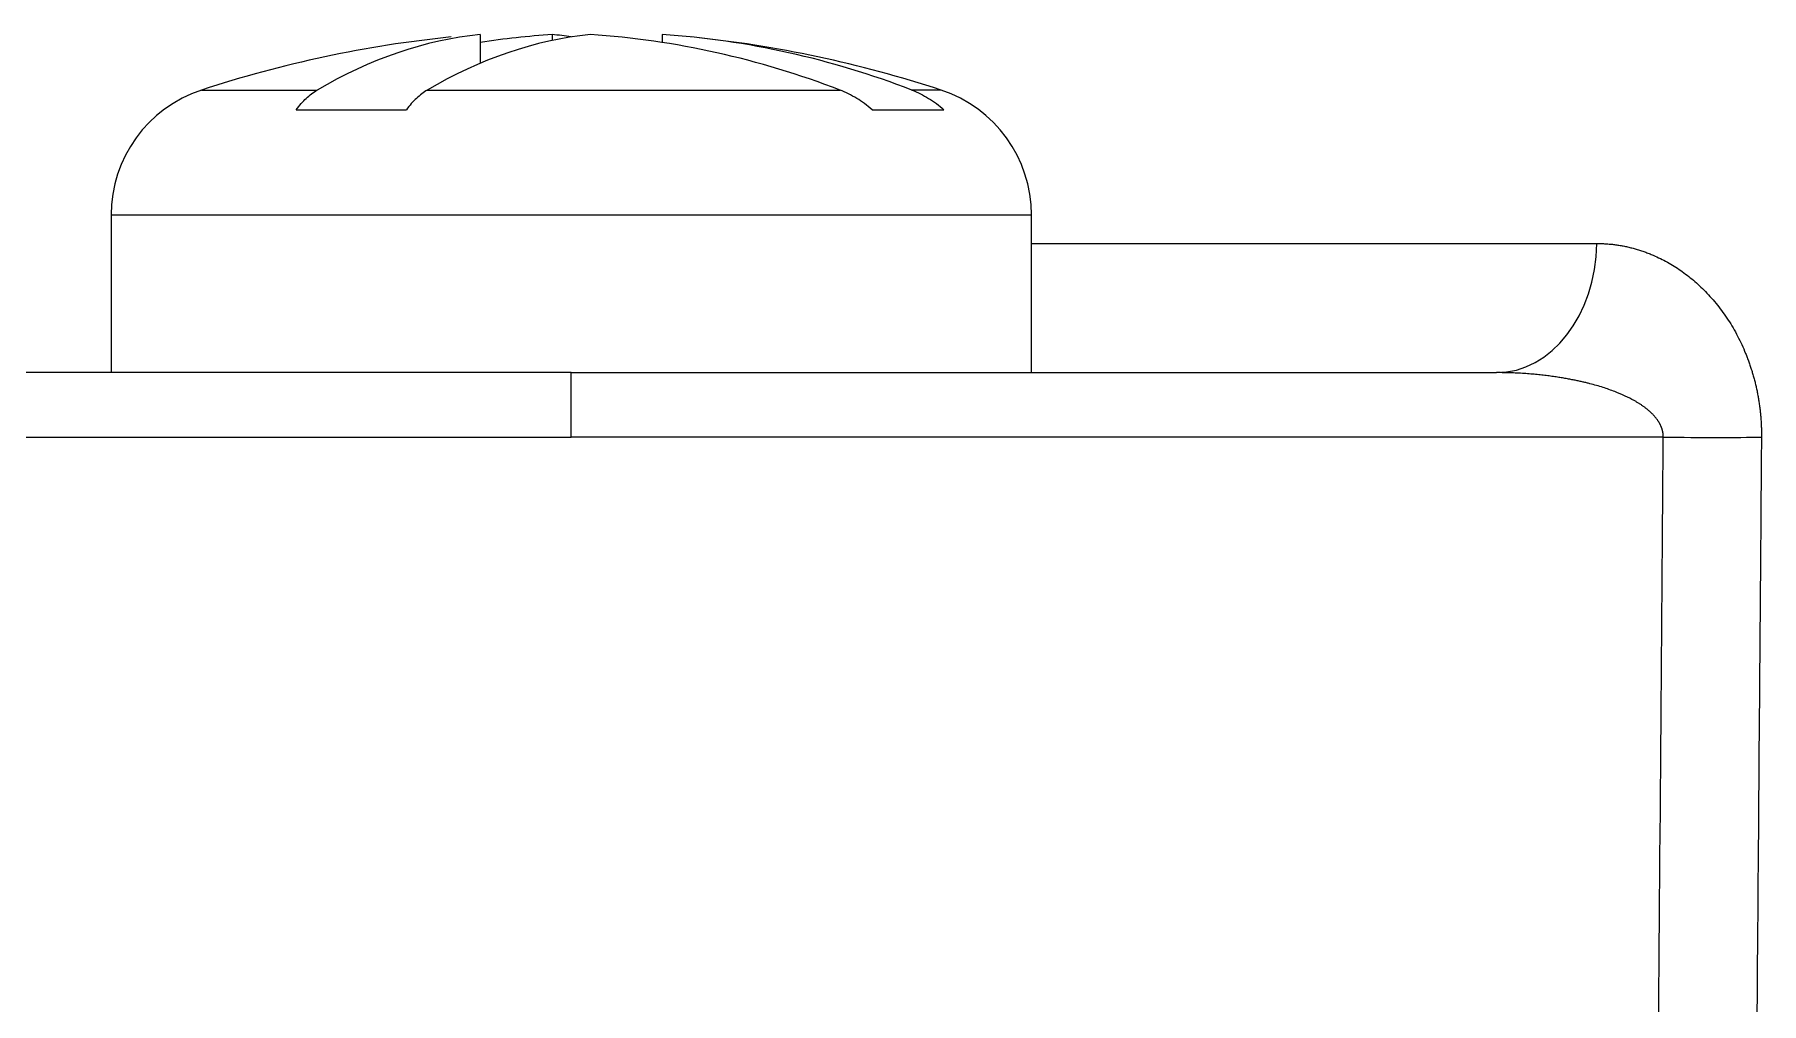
# Model space of a CAD drawing. Extents: x 86520 to 160660, y -2551 to 2752.
# Drawn here: x 89108.5 to 89121.63, y 1596.46 to 1603.83 of the extents above; entities that cross this region are included whole.
import ezdxf

# ---------------------------------------------------------------- set-up
doc = ezdxf.new("R2010")
doc.units = 0
doc.header["$LTSCALE"] = 10
doc.header["$MEASUREMENT"] = 0
doc.layers.add('1', color=7, linetype='CONTINUOUS')

msp = doc.modelspace()

# ---------------------------------------------------------------- linework, layer by layer
at = {"layer": '1', "color": 7, "linetype": 'CONTINUOUS'}
for p, q in [((89111.8855, 1603.829), (89111.8855, 1603.6105)), ((89112.4324, 1603.829), (89112.4324, 1603.7836)), ((89113.2696, 1603.829), (89113.2696, 1603.7686)), ((89109.765, 1603.4061), (89110.6452, 1603.4061)), ((89111.4823, 1603.4061), (89114.6211, 1603.4061)), ((89115.39, 1603.4061), (89115.168, 1603.4061)), ((89110.4861, 1603.2568), (89111.3233, 1603.2568)), ((89114.8646, 1603.2568), (89115.4115, 1603.2568)), ((89109.0775, 1602.4562), (89109.0775, 1601.2568)), ((89109.0775, 1602.4562), (89116.0775, 1602.4562)), ((89116.0775, 1601.2568), (89116.0775, 1602.4562)), ((89116.0775, 1602.2394), (89120.3765, 1602.2394)), ((89112.5775, 1601.2568), (89108.3188, 1601.2568)), ((89112.5775, 1601.2568), (89119.6134, 1601.2568)), ((89112.5775, 1600.7656), (89112.5775, 1601.2568)), ((89107.8189, 1600.7656), (89112.5775, 1600.7656)), ((89120.8818, 1600.7656), (89112.5775, 1600.7656))]:
    msp.add_line(p, q, dxfattribs=at)
for centre, radius, start, end in [((89112.5775, 1594.8568), 9, 95.82984, 108.20996), ((89112.5775, 1594.8568), 9, 71.79004, 84.17016), ((89110.0775, 1602.4562), 1, 108.20996, 180), ((89115.0775, 1602.4562), 1, 0, 71.79004)]:
    msp.add_arc(centre, radius, start, end, dxfattribs=at)
for centre, major_axis, ratio, start_param, end_param in [((89112.1589, 1594.8568), (0, -8.9861), 0.5469441, 3.1972629, 3.4546804), ((89112.9961, 1594.8568), (0, 8.9861), 0.5469441, 0.0556702, 0.3130878), ((89112.851, 1594.8568), (0, 8.9861), 0.8371691, 0.0556702, 0.1287044), ((89112.1589, 1594.8568), (0, -8.9861), 0.5469441, 3.0563195, 3.0859224), ((89112.3041, 1594.8568), (0, -8.9861), 0.8371691, 2.8285049, 3.0859224), ((89112.851, 1594.8568), (0, 8.9861), 0.8371691, 5.9700975, 6.2275151), ((89119.6134, 1602.2568), (0, 1), 0.76321, 3.1415927, 4.6949357), ((89120.8818, 1600.783), (1, -0.0078), 0.0174519, 4.7125256, 5.555568)]:
    msp.add_ellipse(centre, major_axis=major_axis, ratio=ratio, start_param=start_param, end_param=end_param, dxfattribs=at)
for points, knots in [([(89110.4861, 1603.2568), (89110.5104, 1603.2896), (89110.5358, 1603.3184), (89110.5888, 1603.3681), (89110.6164, 1603.3891), (89110.6452, 1603.4061)], [0, 0, 0, 0, 0.5, 0.5, 1, 1, 1, 1]), ([(89111.4823, 1603.4061), (89111.4536, 1603.3891), (89111.426, 1603.3681), (89111.373, 1603.3184), (89111.3476, 1603.2896), (89111.3233, 1603.2568)], [0, 0, 0, 0, 0.5, 0.5, 1, 1, 1, 1]), ([(89114.8646, 1603.2568), (89114.8274, 1603.2896), (89114.7885, 1603.3184), (89114.7073, 1603.3681), (89114.6651, 1603.3891), (89114.6211, 1603.4061)], [0, 0, 0, 0, 0.5, 0.5, 1, 1, 1, 1]), ([(89115.168, 1603.4061), (89115.212, 1603.3891), (89115.2542, 1603.3681), (89115.3354, 1603.3184), (89115.3743, 1603.2896), (89115.4115, 1603.2568)], [0, 0, 0, 0, 0.5, 0.5, 1, 1, 1, 1]), ([(89120.3765, 1602.2394), (89120.3822, 1602.2394), (89120.3935, 1602.2393), (89120.4104, 1602.2389), (89120.4272, 1602.2382), (89120.4441, 1602.2373), (89120.4609, 1602.2361), (89120.4776, 1602.2346), (89120.4944, 1602.2329), (89120.5111, 1602.2309), (89120.5277, 1602.2287), (89120.5444, 1602.2261), (89120.561, 1602.2233), (89120.5775, 1602.2203), (89120.5941, 1602.2169), (89120.6106, 1602.2133), (89120.627, 1602.2095), (89120.6435, 1602.2054), (89120.6598, 1602.201), (89120.6762, 1602.1963), (89120.6925, 1602.1914), (89120.7088, 1602.1862), (89120.7251, 1602.1807), (89120.7413, 1602.175), (89120.7575, 1602.169), (89120.7737, 1602.1628), (89120.7898, 1602.1562), (89120.8366, 1602.1365), (89120.9124, 1602.0994), (89121.0143, 1602.0359), (89121.111, 1601.9616), (89121.2048, 1601.874), (89121.294, 1601.7737), (89121.3764, 1601.66), (89121.4482, 1601.537), (89121.4938, 1601.4382), (89121.5204, 1601.3711), (89121.5323, 1601.339), (89121.5435, 1601.3067), (89121.5541, 1601.2743), (89121.5639, 1601.2416), (89121.5731, 1601.2088), (89121.5815, 1601.1758), (89121.5893, 1601.1426), (89121.5964, 1601.1092), (89121.6027, 1601.0757), (89121.6084, 1601.0419), (89121.6133, 1601.008), (89121.6176, 1600.9739), (89121.6212, 1600.9396), (89121.624, 1600.9052), (89121.6262, 1600.8705), (89121.6277, 1600.8357), (89121.6285, 1600.8007), (89121.6284, 1600.7773), (89121.6284, 1600.7656)], [0, 0, 0, 0, 0.009742, 0.019464, 0.0291673, 0.0388527, 0.0485213, 0.0581741, 0.0678122, 0.0774366, 0.0870484, 0.0966486, 0.1062382, 0.1158184, 0.1253901, 0.1349544, 0.1445125, 0.1540653, 0.163614, 0.1731596, 0.1827032, 0.1922459, 0.2017887, 0.2113326, 0.2208789, 0.2304285, 0.2399826, 0.2495421, 0.3137492, 0.37649, 0.4381423, 0.4991044, 0.5645531, 0.6275573, 0.6887803, 0.7489443, 0.7628784, 0.7766706, 0.7903309, 0.8038696, 0.8172972, 0.8306244, 0.8438624, 0.8570223, 0.8701157, 0.8831542, 0.8961496, 0.9091138, 0.9220588, 0.9349967, 0.9479394, 0.9608992, 0.9738879, 0.9869176, 1, 1, 1, 1]), ([(89120.8818, 1600.7656), (89120.8818, 1600.7676), (89120.8818, 1600.7718), (89120.8817, 1600.7781), (89120.8813, 1600.7843), (89120.8807, 1600.7906), (89120.8798, 1600.7968), (89120.8788, 1600.8031), (89120.8775, 1600.8094), (89120.876, 1600.8156), (89120.8744, 1600.8219), (89120.8725, 1600.8282), (89120.8703, 1600.8345), (89120.868, 1600.8407), (89120.8654, 1600.847), (89120.8627, 1600.8533), (89120.8597, 1600.8595), (89120.8565, 1600.8658), (89120.8531, 1600.872), (89120.8494, 1600.8782), (89120.8456, 1600.8844), (89120.8415, 1600.8906), (89120.8372, 1600.8968), (89120.8327, 1600.903), (89120.828, 1600.9092), (89120.8231, 1600.9153), (89120.8179, 1600.9215), (89120.8126, 1600.9276), (89120.807, 1600.9337), (89120.8012, 1600.9398), (89120.7952, 1600.9458), (89120.789, 1600.9519), (89120.7825, 1600.9579), (89120.7759, 1600.9638), (89120.769, 1600.9698), (89120.7619, 1600.9757), (89120.7546, 1600.9816), (89120.7471, 1600.9875), (89120.7394, 1600.9933), (89120.7314, 1600.9991), (89120.7232, 1601.0049), (89120.7149, 1601.0107), (89120.7063, 1601.0164), (89120.6975, 1601.022), (89120.6884, 1601.0277), (89120.6792, 1601.0332), (89120.6697, 1601.0388), (89120.6412, 1601.055), (89120.5897, 1601.081), (89120.5108, 1601.1141), (89120.421, 1601.1455), (89120.349, 1601.1662), (89120.2981, 1601.1791), (89120.2714, 1601.1854), (89120.2425, 1601.1919), (89120.2115, 1601.1985), (89120.1783, 1601.205), (89120.143, 1601.2115), (89120.1055, 1601.2179), (89120.0659, 1601.2241), (89120.0242, 1601.23), (89119.9802, 1601.2355), (89119.9342, 1601.2406), (89119.886, 1601.2452), (89119.8356, 1601.2492), (89119.7831, 1601.2525), (89119.7285, 1601.2549), (89119.6717, 1601.2565), (89119.6331, 1601.2567), (89119.6134, 1601.2568)], [0, 0, 0, 0, 0.0040531, 0.0081144, 0.0121887, 0.0162808, 0.0203954, 0.0245373, 0.0287108, 0.0329205, 0.0371707, 0.0414657, 0.0458095, 0.050206, 0.0546591, 0.0591724, 0.0637495, 0.0683936, 0.0731082, 0.0778961, 0.0827605, 0.0877041, 0.0927295, 0.0978394, 0.1030361, 0.1083219, 0.1136992, 0.1191698, 0.1247359, 0.1303992, 0.1361616, 0.1420248, 0.1479903, 0.1540597, 0.1602345, 0.1665159, 0.1729054, 0.1794041, 0.1860133, 0.192734, 0.1995674, 0.2065143, 0.2135759, 0.220753, 0.2280465, 0.2354572, 0.242986, 0.2506335, 0.3029881, 0.3620129, 0.4278198, 0.5004895, 0.5180866, 0.5371541, 0.5576928, 0.5797037, 0.6031874, 0.6281444, 0.6545752, 0.6824801, 0.7118594, 0.7427135, 0.7750424, 0.8088466, 0.8441261, 0.880881, 0.9191116, 0.9588179, 1, 1, 1, 1]), ([(89121.6284, 1600.7656), (89121.6231, 1600.099), (89121.6179, 1599.4325), (89121.5916, 1596.0998), (89121.5705, 1593.4336), (89121.5464, 1590.3744), (89121.5433, 1589.9814), (89121.5402, 1589.5884)], [0, 0, 0, 0, 0.1789036, 0.1789036, 0.894518, 0.894518, 1, 1, 1, 1])]:
    msp.add_open_spline(points, degree=3, knots=knots, dxfattribs=at)
msp.add_open_spline([(89120.7978, 1590.0361), (89120.8258, 1593.6126), (89120.8538, 1597.1891), (89120.8818, 1600.7656)], degree=3, dxfattribs=at)

doc.saveas('drawing.dxf')
